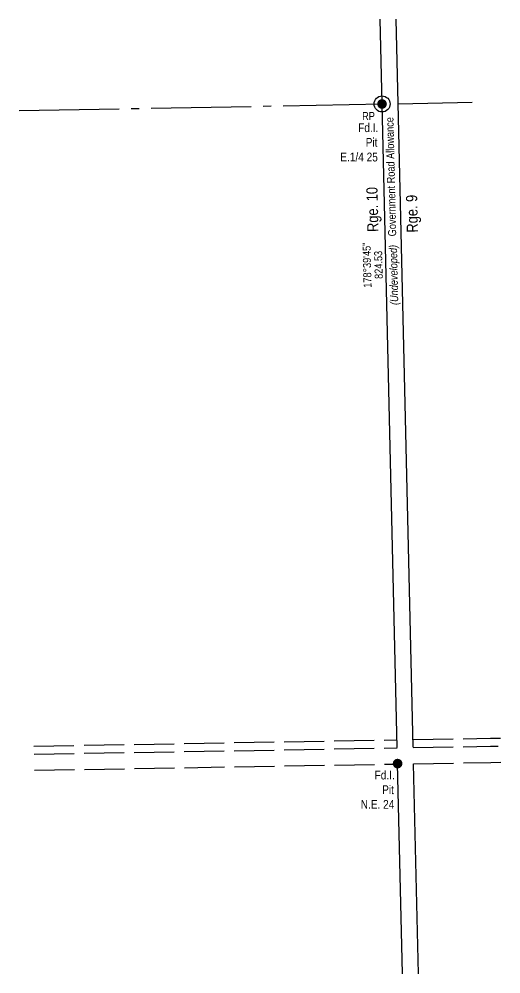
# Model space of a CAD drawing. Extents: x 612193 to 616452, y 5881780 to 5884628.
# Drawn here: x 612193 to 612795, y 5881780 to 5882973 of the extents above; entities that cross this region are included whole.
import ezdxf
from ezdxf.enums import TextEntityAlignment as Align

# ---------------------------------------------------------------- set-up
doc = ezdxf.new("R2010")
doc.units = 0
doc.header["$LTSCALE"] = 5
doc.linetypes.add('foc-QUARTERLINE', pattern=[33, 25, -3, 2, -3])
doc.linetypes.add('foc-UNSURVEYED', pattern=[12.5, 10, -2.5])
for name, color, linetype in [('35', 37, 'Continuous'), ('D-TXT', 6, 'Continuous'), ('L-BD', 7, 'Continuous'), ('L-MON', 1, 'Continuous'), ('L-QSEC', 8, 'foc-QUARTERLINE'), ('L-ROAD-T', 7, 'Continuous'), ('L-SEC', 7, 'Continuous'), ('L-USEC', 7, 'foc-UNSURVEYED')]:
    doc.layers.add(name, color=color, linetype=linetype)
doc.layers.add('T-TEXT', color=48, linetype='Continuous', lineweight=18)
doc.styles.add('100L', font='ARIALN.TTF', dxfattribs={"height": 11})
doc.styles.add('80', font='ARIALN.TTF', dxfattribs={"height": 10})
doc.styles.add('80L', font='ARIALN.TTF', dxfattribs={"height": 10})
doc.styles.add('80LS', font='ARIALNI.TTF', dxfattribs={"height": 10})
doc.styles.get("Standard").update_dxf_attribs({"font": 'ARIALN.TTF'})

# ---------------------------------------------------------------- blocks, each defined once
blk = doc.blocks.new('fdia')
at = {"color": 255, "const_width": 1}
blk.add_lwpolyline([(-0.5, 0, 1), (0.5, 0, 1)], format="xyb", close=True, dxfattribs=at)
blk = doc.blocks.new('Fdiaa')
blk.add_blockref('fdia', (0, 0))
blk = doc.blocks.new('fdib')
at = {"color": 1, "const_width": 1.6}
blk.add_lwpolyline([(-0.4, 0, 1), (0.4, 0, 1)], format="xyb", close=True, dxfattribs=at)
at = {"color": 1}
blk.add_circle((0, 0), 0.8, dxfattribs=at)
blk = doc.blocks.new('Fdibb')
blk.add_blockref('fdib', (0, 0))
blk = doc.blocks.new('fdicc')
for name in ['Fdibb', 'Fdiaa']:
    blk.add_blockref(name, (0, 0))
blk = doc.blocks.new('FDI')
blk.add_blockref('fdicc', (0, 0))
blk = doc.blocks.new('*U514')
at = {"layer": '35', "color": 3}
blk.add_circle((0, 0), 10, dxfattribs=at)
at = {"layer": '35', "color": 3, "style": '80'}
blk.add_attdef('RP_001', (-24.9, -20.1), '', height=10, dxfattribs=at)

msp = doc.modelspace()

# ---------------------------------------------------------------- linework, layer by layer
at = {"layer": 'L-QSEC'}
for p, q in [((612192.649, 5882858.355), (612646.1, 5882866.62)), ((612666.217, 5882866.987), (612758.574, 5882868.67))]:
    msp.add_line(p, q, dxfattribs=at)
at = {"layer": 'L-SEC'}
for p, q in [((612646.1, 5882866.62), (612643.624, 5882972.636)), ((612666.215, 5882867.09), (612663.75, 5882972.636)), ((612664.874, 5882062.743), (612646.1, 5882866.62)), ((612684.992, 5882063.089), (612666.215, 5882867.09)), ((612671.661, 5881779.98), (612665.526, 5882042.657)), ((612691.786, 5881779.98), (612685.472, 5882042.51))]:
    msp.add_line(p, q, dxfattribs=at)
at = {"layer": 'L-USEC'}
for p, q in [((612211.25, 5882064.538), (612664.895, 5882072.337)), ((612211.423, 5882054.483), (612665.068, 5882062.282)), ((612211.893, 5882034.368), (612665.537, 5882042.167))]:
    msp.add_line(p, q, dxfattribs=at)
for points in [[(612684.83, 5882072.68), (612781.475, 5882074.341), (612794.076, 5882074.558)], [(612685.002, 5882062.625), (612781.648, 5882064.287), (612791.232, 5882064.452)], [(612685.472, 5882042.51), (612781.993, 5882044.17), (612794.595, 5882044.386)]]:
    msp.add_lwpolyline(points, dxfattribs=at)

# ---------------------------------------------------------------- block references
at = {"layer": 'L-MON', "xscale": 0.999616, "yscale": 0.999616, "zscale": 0.999616}
msp.add_blockref('*U514', (612646.1, 5882866.62), dxfattribs=at).add_auto_attribs({'RP_001': 'RP'})
at = {"layer": 'L-MON', "xscale": 4.99808, "yscale": 4.99808, "zscale": 4.99808}
for p in [(612646.1, 5882866.62), (612665.526, 5882042.657)]:
    msp.add_blockref('FDI', p, dxfattribs=at)

# ---------------------------------------------------------------- texts
at = {"layer": 'D-TXT', "color": 3, "char_height": 13.9946, "attachment_point": 1, "rotation": 91.337877, "style": '80L'}
for s, width, insert in [('Rge. 10', 73.75526, (612627.691, 5882706.593)), ('Rge. 9', 63.86109, (612677.019, 5882705.777))]:
    msp.add_mtext_dynamic_manual_height_columns(s, width=width, gutter_width=47.5, heights=[0], dxfattribs=dict(at, insert=insert))
at = {"layer": 'L-BD'}
for s, p in [('178°39\'45"', (612627.358, 5882665.276)), ('824.53', (612641.598, 5882665.609))]:
    msp.add_text(s, height=9.9962, rotation=91.337532, dxfattribs=at).set_placement(p, align=Align.MIDDLE_CENTER)
at = {"layer": 'L-MON', "char_height": 10.99572, "attachment_point": 1, "style": '100L'}
for s, insert in [('\\pi23.444;Fd.I.\\P\\pi32.857;Pit\\P\\pi1.1075;E.1/4 25', (612592.821, 5882842.516)), ('\\pi23.444;Fd.I.\\P\\pi32.857;Pit\\P\\pi6.0653;N.E. 24', (612613.36, 5882033.88))]:
    msp.add_mtext_dynamic_manual_height_columns(s, width=46.5155, gutter_width=55, heights=[0], dxfattribs=dict(at, insert=insert))
at = {"layer": 'L-ROAD-T', "style": '80L'}
msp.add_text('Government Road Allowance', height=9.99616, rotation=91.337877, dxfattribs=at).set_placement((612657.06, 5882775.721), align=Align.MIDDLE_CENTER)
at = {"layer": 'T-TEXT', "style": '80LS'}
msp.add_text('(Undeveloped)', height=9.99616, rotation=91.337877, dxfattribs=at).set_placement((612660.553, 5882653.025), align=Align.MIDDLE_CENTER)

doc.saveas('drawing.dxf')
